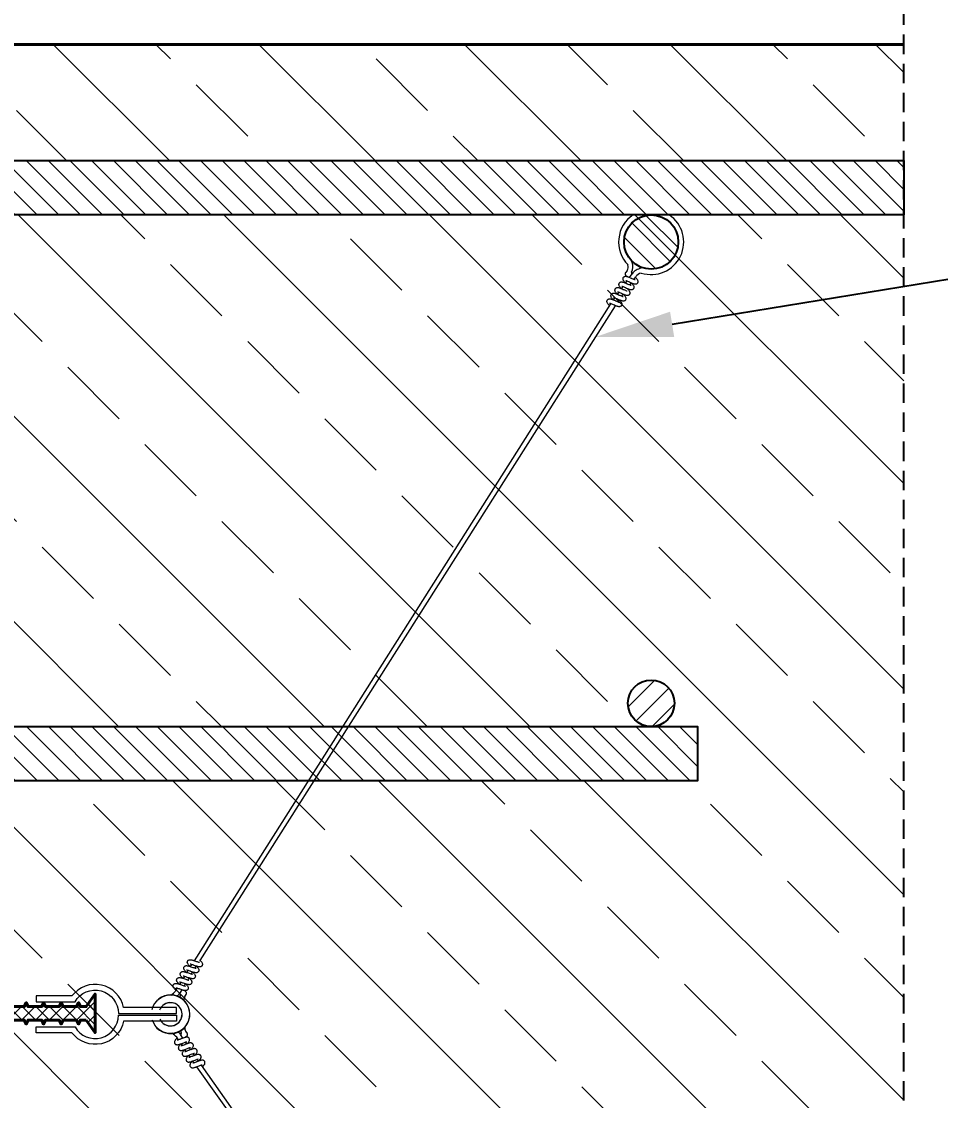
# Model space of a CAD drawing. Header units: millimetres. Extents: x 647 to 146539, y -131215 to 59.
# Drawn here: x 110405.4 to 110642.3, y -11860.2 to -11581.9 of the extents above; entities that cross this region are included whole.
import ezdxf
from ezdxf import colors
from ezdxf.entities.mleader import LeaderData, LeaderLine
from ezdxf.math import Vec2, Vec3

# ---------------------------------------------------------------- set-up
doc = ezdxf.new("R2010")
doc.units = ezdxf.units.MM
doc.linetypes.add('DASHED', pattern=[0.75, 0.5, -0.25])
doc.layers.get('Defpoints').update_dxf_attribs({"color": 2, "lineweight": 50})
for name, color, linetype, lineweight in [('G-Cienka', 4, 'Continuous', 9), ('G-Elementy konstrukcyjne', 1, 'Continuous', 40), ('G-Kreskowanie', 9, 'Continuous', 5), ('G-Przerywana', 8, 'DASHED', 15), ('G-Wymiary', 4, 'Continuous', 9)]:
    doc.layers.add(name, color=color, linetype=linetype, lineweight=lineweight)
doc.layers.add('G-Prety', color=1, linetype='Continuous')
doc.styles.add('Arial-GG', font='arial.ttf')
doc.dimstyles.new('W-1 do 5-GG mm', dxfattribs={"dimscale": 5, "dimtxt": 2, "dimasz": 1.8, "dimexe": 1.5, "dimexo": 0, "dimgap": 0.6, "dimtad": 1, "dimdec": 1, "dimrnd": 1, "dimtxsty": 'Arial-GG', "dimblk": 'OBLIQUE', "dimcen": 0, "dimdle": 1, "dimclrd": 4, "dimclre": 4, "dimclrt": 7, "dimadec": 1, "dimazin": 0, "dimtfac": 1, "dimtdec": 1, "dimtix": 1, "dimtmove": 0, "dimatfit": 2, "dimfxl": 1.5, "dimfxlon": 1, "dimlwd": -1, "dimlwe": -1, "dimarcsym": 0})

# ---------------------------------------------------------------- blocks, each defined once
blk = doc.blocks.new('_Oblique')
at = {"color": 0, "linetype": 'ByBlock', "lineweight": -2}
blk.add_line((-0.5, -0.5), (0.5, 0.5), dxfattribs=at)
blk = doc.blocks.new('*D958')
at = {"layer": 'Defpoints', "color": 0, "transparency": 16777216}
for p in [(110632.9, -11587.76), (110691.41, -11587.76), (110632.9, -12087.76)]:
    blk.add_point(p, dxfattribs=at)
at = {"layer": 'G-Wymiary', "color": 4, "transparency": 16777216}
for p, q in [((110691.41, -12092.76), (110691.41, -11582.76)), ((110683.91, -11587.76), (110698.91, -11587.76)), ((110683.91, -12087.76), (110698.91, -12087.76))]:
    blk.add_line(p, q, dxfattribs=at)
at = {"layer": 'G-Wymiary', "color": 4, "transparency": 16777216, "xscale": 9, "yscale": 9, "zscale": 9}
for p, rotation in [((110691.41, -11587.76), 90), ((110691.41, -12087.76), 270)]:
    blk.add_blockref('_Oblique', p, dxfattribs=dict(at, rotation=rotation))
at = {"layer": 'G-Wymiary', "color": 7, "transparency": 16777216, "insert": (110681.94, -11837.76), "char_height": 10, "attachment_point": 5, "rotation": 90, "style": 'Arial-GG'}
blk.add_mtext('t - wymiar zgodny z projektem wykonawczym', dxfattribs=at)
blk = doc.blocks.new('*D950')
at = {"layer": 'Defpoints', "color": 0, "ltscale": 2, "transparency": 16777216}
for p in [(110632.9, -11587.76), (110660.3, -11587.76), (110424.34, -11837.76)]:
    blk.add_point(p, dxfattribs=at)
at = {"layer": 'G-Kreskowanie', "color": 4, "ltscale": 2, "transparency": 16777216}
for p, q in [((110660.3, -11842.76), (110660.3, -11582.76)), ((110652.8, -11587.76), (110667.8, -11587.76)), ((110652.8, -11837.76), (110667.8, -11837.76))]:
    blk.add_line(p, q, dxfattribs=at)
at = {"layer": 'G-Kreskowanie', "color": 4, "ltscale": 2, "transparency": 16777216, "xscale": 9, "yscale": 9, "zscale": 9}
for p, rotation in [((110660.3, -11587.76), 90), ((110660.3, -11837.76), 270)]:
    blk.add_blockref('_Oblique', p, dxfattribs=dict(at, rotation=rotation))
at = {"layer": 'G-Kreskowanie', "color": 7, "ltscale": 2, "transparency": 16777216, "insert": (110652.13, -11712.76), "char_height": 10, "attachment_point": 5, "rotation": 90, "style": 'Arial-GG'}
blk.add_mtext('t/2', dxfattribs=at)
blk = doc.blocks.new('*D967')
at = {"layer": 'Defpoints', "color": 0, "transparency": 16777216}
for p in [(110424.34, -11837.76), (110660.3, -11837.76), (110632.9, -12087.76)]:
    blk.add_point(p, dxfattribs=at)
at = {"layer": 'G-Wymiary', "color": 4, "transparency": 16777216}
for p, q in [((110660.3, -12092.76), (110660.3, -11832.76)), ((110652.8, -11837.76), (110667.8, -11837.76)), ((110652.8, -12087.76), (110667.8, -12087.76))]:
    blk.add_line(p, q, dxfattribs=at)
at = {"layer": 'G-Wymiary', "color": 4, "transparency": 16777216, "xscale": 9, "yscale": 9, "zscale": 9}
for p, rotation in [((110660.3, -11837.76), 90), ((110660.3, -12087.76), 270)]:
    blk.add_blockref('_Oblique', p, dxfattribs=dict(at, rotation=rotation))
at = {"layer": 'G-Wymiary', "color": 7, "transparency": 16777216, "insert": (110652.13, -11962.76), "char_height": 10, "attachment_point": 5, "rotation": 90, "style": 'Arial-GG'}
blk.add_mtext('t/2', dxfattribs=at)

msp = doc.modelspace()

# ---------------------------------------------------------------- hatches: boundary and pattern name
at = {"layer": 'G-Kreskowanie'}
h = msp.add_hatch(dxfattribs=at)
h.set_pattern_fill('ANSI33', color=256, scale=150, angle=90)
h.set_pattern_definition([(135, (-1498073.902, 725461.195), (-26.5165043, -26.5165043), []), (135, (-1498073.902, 725487.71), (-26.5165043, -26.5165043), [18.75, -9.375])])
h.paths.add_polyline_path([(110632.9, -12037.76), (110632.9, -12087.76), (110283.33, -12087.76), (110283.33, -11587.76), (110632.9, -11587.76), (110632.9, -11617.76), (110632.9, -11631.76), (110357.33, -11631.76, 0.414214), (110347.33, -11641.76), (110347.33, -11753.76, 0.414214), (110357.33, -11763.76), (110579.69, -11763.76), (110579.69, -11777.76), (110357.33, -11777.76, -0.414214), (110333.33, -11753.76), (110333.33, -11641.76, -0.414214), (110357.33, -11617.76), (110632.9, -11617.76), (110632.9, -11631.76), (110632.9, -12023.76), (110357.33, -12023.76, -0.414214), (110347.33, -12013.76), (110347.33, -11919.76, -0.414214), (110357.33, -11909.76), (110579.69, -11909.76), (110579.69, -11895.76), (110357.33, -11895.76, 0.414214), (110333.33, -11919.76), (110333.33, -12013.76, 0.414214), (110357.33, -12037.76)])
h = msp.add_hatch(dxfattribs=at)
h.set_pattern_fill('ANSI31', color=256, scale=1.25, angle=90)
h.set_pattern_definition([(135, (106610.3, -11054.3732), (-2.80633, -2.80633), [])])
h.paths.add_polyline_path([(110333.33, -11753.76, 0.414214), (110357.33, -11777.76), (110579.69, -11777.76), (110579.69, -11763.76), (110357.33, -11763.76, -0.414214), (110347.33, -11753.76), (110347.33, -11641.76, -0.414214), (110357.33, -11631.76), (110632.9, -11631.76), (110632.9, -11617.76), (110357.33, -11617.76, 0.414214), (110333.33, -11641.76)])
h = msp.add_hatch(dxfattribs=at)
h.set_pattern_fill('ANSI31', color=256, scale=1.25, angle=90)
h.set_pattern_definition([(135, (106879.5482, -12519.3586), (-2.80633, -2.80633), [])])
h.paths.add_polyline_path([(110574.74, -11638.76, 1), (110560.74, -11638.76, 1)], flags=17)
h = msp.add_hatch(dxfattribs=at)
h.set_pattern_fill('ANSI31', color=256, scale=1.25, angle=90)
h.set_pattern_definition([(45, (113655.9255, -12638.3586), (2.80633, -2.80633), [])])
h.paths.add_polyline_path([(110573.74, -11757.76, 1), (110561.74, -11757.76, 1)], flags=17)
h = msp.add_hatch(dxfattribs=at)
h.set_pattern_fill('NET', color=256, scale=20, angle=45)
h.set_pattern_definition([(45, (-1488589.2765, 726645.1804), (-1.767766953, 1.767766953), []), (135, (-1488589.2765, 726645.1804), (-1.767766953, -1.767766953), [])])
h.paths.add_polyline_path([(110104.34, -11842.76), (110104.34, -11837.76), (110104.34, -11832.76), (110106.64, -11836.01), (110108.12, -11836.01), (110108.62, -11835.01), (110109.12, -11836.01), (110112.62, -11836.01), (110113.12, -11835.01), (110113.62, -11836.01), (110117.13, -11836.01), (110117.63, -11835.01), (110118.13, -11836.01), (110121.63, -11836.01), (110122.13, -11835.01), (110122.63, -11836.01), (110126.13, -11836.01), (110126.63, -11835.01), (110127.13, -11836.01), (110130.63, -11836.01), (110131.13, -11835.01), (110131.63, -11836.01), (110135.13, -11836.01), (110135.63, -11835.01), (110136.13, -11836.01), (110139.13, -11836.01), (110139.63, -11835.01), (110140.13, -11836.01), (110142.63, -11836.01), (110143.13, -11835.01), (110143.63, -11836.01), (110146.13, -11836.01), (110146.63, -11835.01), (110147.13, -11836.01), (110149.63, -11836.01), (110150.13, -11835.01), (110150.63, -11836.01), (110153.13, -11836.01), (110153.63, -11835.01), (110154.13, -11836.01), (110156.63, -11836.01), (110157.13, -11835.01), (110157.63, -11836.01), (110160.13, -11836.01), (110160.63, -11835.01), (110161.13, -11836.01), (110163.63, -11836.01), (110164.13, -11835.01), (110164.63, -11836.01), (110167.13, -11836.01), (110167.63, -11835.01), (110168.13, -11836.01), (110170.63, -11836.01), (110171.13, -11835.01), (110171.63, -11836.01), (110174.13, -11836.01), (110174.63, -11835.01), (110175.13, -11836.01), (110177.63, -11836.01), (110178.13, -11835.01), (110178.63, -11836.01), (110181.13, -11836.01), (110181.63, -11835.01), (110182.13, -11836.01), (110184.63, -11836.01), (110185.13, -11835.01), (110185.63, -11836.01), (110188.13, -11836.01), (110188.63, -11835.01), (110189.13, -11836.01), (110191.63, -11836.01), (110192.13, -11835.01), (110192.63, -11836.01), (110195.13, -11836.01), (110195.63, -11835.01), (110196.13, -11836.01), (110198.63, -11836.01), (110199.13, -11835.01), (110199.63, -11836.01), (110202.13, -11836.01), (110202.63, -11835.01), (110203.13, -11836.01), (110206.15, -11836.01), (110208.05, -11830.39, -0.304272), (110208.24, -11830.26), (110210.43, -11830.26, -0.34303), (110210.62, -11830.41), (110212.09, -11836.01), (110245.35, -11836.01), (110254.34, -11820.44), (110274.34, -11820.44), (110283.33, -11836.01), (110316.59, -11836.01), (110318.05, -11830.41, -0.34303), (110318.25, -11830.26), (110320.44, -11830.26, -0.304272), (110320.62, -11830.39), (110322.53, -11836.01), (110325.55, -11836.01), (110326.05, -11835.01), (110326.55, -11836.01), (110329.05, -11836.01), (110329.55, -11835.01), (110330.05, -11836.01), (110332.55, -11836.01), (110333.05, -11835.01), (110333.55, -11836.01), (110336.05, -11836.01), (110336.55, -11835.01), (110337.05, -11836.01), (110339.55, -11836.01), (110340.05, -11835.01), (110340.55, -11836.01), (110343.05, -11836.01), (110343.55, -11835.01), (110344.05, -11836.01), (110346.55, -11836.01), (110347.05, -11835.01), (110347.55, -11836.01), (110350.05, -11836.01), (110350.55, -11835.01), (110351.05, -11836.01), (110353.55, -11836.01), (110354.05, -11835.01), (110354.55, -11836.01), (110357.05, -11836.01), (110357.55, -11835.01), (110358.05, -11836.01), (110360.55, -11836.01), (110361.05, -11835.01), (110361.55, -11836.01), (110364.05, -11836.01), (110364.55, -11835.01), (110365.05, -11836.01), (110367.55, -11836.01), (110368.05, -11835.01), (110368.55, -11836.01), (110371.05, -11836.01), (110371.55, -11835.01), (110372.05, -11836.01), (110374.55, -11836.01), (110375.05, -11835.01), (110375.55, -11836.01), (110378.05, -11836.01), (110378.55, -11835.01), (110379.05, -11836.01), (110381.55, -11836.01), (110382.05, -11835.01), (110382.55, -11836.01), (110385.05, -11836.01), (110385.55, -11835.01), (110386.05, -11836.01), (110388.55, -11836.01), (110389.05, -11835.01), (110389.55, -11836.01), (110392.55, -11836.01), (110393.05, -11835.01), (110393.55, -11836.01), (110397.05, -11836.01), (110397.55, -11835.01), (110398.05, -11836.01), (110401.55, -11836.01), (110402.05, -11835.01), (110402.55, -11836.01), (110406.05, -11836.01), (110406.55, -11835.01), (110407.05, -11836.01), (110410.55, -11836.01), (110411.05, -11835.01), (110411.55, -11836.01), (110415.05, -11836.01), (110415.55, -11835.01), (110416.05, -11836.01), (110419.55, -11836.01), (110420.05, -11835.01), (110420.55, -11836.01), (110422.05, -11836.01), (110424.34, -11832.76), (110424.34, -11837.76), (110424.34, -11842.76), (110422.05, -11839.51), (110420.55, -11839.51), (110420.05, -11840.52), (110419.55, -11839.51), (110416.05, -11839.51), (110415.55, -11840.52), (110415.05, -11839.51), (110411.55, -11839.51), (110411.05, -11840.52), (110410.55, -11839.51), (110407.05, -11839.51), (110406.55, -11840.52), (110406.05, -11839.51), (110402.55, -11839.51), (110402.05, -11840.52), (110401.55, -11839.51), (110398.05, -11839.51), (110397.55, -11840.52), (110397.05, -11839.51), (110393.55, -11839.51), (110393.05, -11840.52), (110392.55, -11839.51), (110389.55, -11839.51), (110389.05, -11840.52), (110388.55, -11839.51), (110386.05, -11839.51), (110385.55, -11840.52), (110385.05, -11839.51), (110382.55, -11839.51), (110382.05, -11840.52), (110381.55, -11839.51), (110379.05, -11839.51), (110378.55, -11840.52), (110378.05, -11839.51), (110375.55, -11839.51), (110375.05, -11840.52), (110374.55, -11839.51), (110372.05, -11839.51), (110371.55, -11840.52), (110371.05, -11839.51), (110368.55, -11839.51), (110368.05, -11840.52), (110367.55, -11839.51), (110365.05, -11839.51), (110364.55, -11840.52), (110364.05, -11839.51), (110361.55, -11839.51), (110361.05, -11840.52), (110360.55, -11839.51), (110358.05, -11839.51), (110357.55, -11840.52), (110357.05, -11839.51), (110354.55, -11839.51), (110354.05, -11840.52), (110353.55, -11839.51), (110351.05, -11839.51), (110350.55, -11840.52), (110350.05, -11839.51), (110347.55, -11839.51), (110347.05, -11840.52), (110346.55, -11839.51), (110344.05, -11839.51), (110343.55, -11840.52), (110343.05, -11839.51), (110340.55, -11839.51), (110340.05, -11840.52), (110339.55, -11839.51), (110337.05, -11839.51), (110336.55, -11840.52), (110336.05, -11839.51), (110333.55, -11839.51), (110333.05, -11840.52), (110332.55, -11839.51), (110330.05, -11839.51), (110329.55, -11840.52), (110329.05, -11839.51), (110326.55, -11839.51), (110326.05, -11840.52), (110325.55, -11839.51), (110322.53, -11839.51), (110320.62, -11845.14, -0.304272), (110320.44, -11845.26), (110318.25, -11845.26, -0.34303), (110318.05, -11845.11), (110316.59, -11839.51), (110283.33, -11839.51), (110274.34, -11855.08), (110254.34, -11855.08), (110245.35, -11839.51), (110212.09, -11839.51), (110210.62, -11845.11, -0.34303), (110210.43, -11845.26), (110208.24, -11845.26, -0.304272), (110208.05, -11845.14), (110206.15, -11839.51), (110203.13, -11839.51), (110202.63, -11840.52), (110202.13, -11839.51), (110199.63, -11839.51), (110199.13, -11840.52), (110198.63, -11839.51), (110196.13, -11839.51), (110195.63, -11840.52), (110195.13, -11839.51), (110192.63, -11839.51), (110192.13, -11840.52), (110191.63, -11839.51), (110189.13, -11839.51), (110188.63, -11840.52), (110188.13, -11839.51), (110185.63, -11839.51), (110185.13, -11840.52), (110184.63, -11839.51), (110182.13, -11839.51), (110181.63, -11840.52), (110181.13, -11839.51), (110178.63, -11839.51), (110178.13, -11840.52), (110177.63, -11839.51), (110175.13, -11839.51), (110174.63, -11840.52), (110174.13, -11839.51), (110171.63, -11839.51), (110171.13, -11840.52), (110170.63, -11839.51), (110168.13, -11839.51), (110167.63, -11840.52), (110167.13, -11839.51), (110164.63, -11839.51), (110164.13, -11840.52), (110163.63, -11839.51), (110161.13, -11839.51), (110160.63, -11840.52), (110160.13, -11839.51), (110157.63, -11839.51), (110157.13, -11840.52), (110156.63, -11839.51), (110154.13, -11839.51), (110153.63, -11840.52), (110153.13, -11839.51), (110150.63, -11839.51), (110150.13, -11840.52), (110149.63, -11839.51), (110147.13, -11839.51), (110146.63, -11840.52), (110146.13, -11839.51), (110143.63, -11839.51), (110143.13, -11840.52), (110142.63, -11839.51), (110140.13, -11839.51), (110139.63, -11840.52), (110139.13, -11839.51), (110136.13, -11839.51), (110135.63, -11840.52), (110135.13, -11839.51), (110131.63, -11839.51), (110131.13, -11840.52), (110130.63, -11839.51), (110127.13, -11839.51), (110126.63, -11840.52), (110126.13, -11839.51), (110122.63, -11839.51), (110122.13, -11840.52), (110121.63, -11839.51), (110118.13, -11839.51), (110117.63, -11840.52), (110117.13, -11839.51), (110113.62, -11839.51), (110113.12, -11840.52), (110112.62, -11839.51), (110109.12, -11839.51), (110108.62, -11840.52), (110108.12, -11839.51), (110106.64, -11839.51)])
h.paths.add_polyline_path([(110250.12, -11837.76), (110257.23, -11850.08), (110271.46, -11850.08), (110278.57, -11837.76), (110271.46, -11825.44), (110257.23, -11825.44), (110250.12, -11837.76)], flags=16)

# ---------------------------------------------------------------- linework, layer by layer
at = {"layer": 'G-Cienka'}
for p, q in [((110561.54, -11646.08), (110561.16, -11646.62)), ((110561.3, -11647.45), (110561.61, -11647.67)), ((110562.19, -11647.89), (110562.82, -11647)), ((110562.75, -11646.93), (110562.82, -11646.99)), ((110563.32, -11648.36), (110563.79, -11647.7)), ((110560.11, -11650.8), (110560.45, -11650.32)), ((110561.15, -11649.34), (110561.49, -11648.87)), ((110562.28, -11649.82), (110562.62, -11649.34)), ((110558.03, -11653.71), (110558.37, -11653.23)), ((110559.07, -11652.26), (110559.41, -11651.78)), ((110559.16, -11654.18), (110559.5, -11653.7)), ((110560.2, -11652.73), (110560.54, -11652.25)), ((110449.98, -11824.19), (110557.34, -11654.69)), ((110451.43, -11824.13), (110558.51, -11655.18)), ((110449.18, -11825.16), (110448.87, -11825.66)), ((110450.34, -11825.54), (110450.04, -11826.04)), ((110447.34, -11828.22), (110447.04, -11828.73)), ((110448.26, -11826.69), (110447.95, -11827.19)), ((110448.5, -11828.61), (110448.2, -11829.11)), ((110449.42, -11827.07), (110449.12, -11827.58)), ((110445.5, -11831.29), (110445.08, -11832)), ((110446.66, -11831.67), (110446.11, -11832.61)), ((110446.42, -11829.76), (110446.12, -11830.26)), ((110447.59, -11832.04), (110447.26, -11831.84)), ((110447.58, -11830.14), (110447.28, -11830.64)), ((110446.18, -11832.67), (110446.1, -11832.62)), ((110447.45, -11833.42), (110447.79, -11832.86)), ((110447.68, -11842.37), (110448.05, -11842.92)), ((110445.84, -11844.6), (110445.38, -11843.91)), ((110446.45, -11843.18), (110446.37, -11843.24)), ((110446.98, -11844.16), (110446.38, -11843.25)), ((110446.83, -11846.08), (110446.5, -11845.59)), ((110447.88, -11843.74), (110447.57, -11843.96)), ((110447.97, -11845.64), (110447.65, -11845.16)), ((110447.83, -11847.57), (110447.5, -11847.08)), ((110448.82, -11849.06), (110448.49, -11848.57)), ((110448.97, -11847.13), (110448.64, -11846.64)), ((110449.96, -11848.62), (110449.63, -11848.13)), ((110449.82, -11850.54), (110449.49, -11850.05)), ((110450.96, -11850.1), (110450.63, -11849.61)), ((110451.66, -11851.09), (110557.71, -12000.83)), ((110450.52, -11851.52), (110556.56, -12001.38))]:
    msp.add_line(p, q, dxfattribs=at)
for points in [[(110445.34, -11836.26), (110431.69, -11836.26, 0.646887), (110418.34, -11833.26), (110409.15, -11833.26), (110409.15, -11834.76), (110419.15, -11834.76, -0.767327), (110430.34, -11837.76), (110445.34, -11837.76)], [(110445.34, -11839.76), (110431.69, -11839.76, -0.646887), (110418.34, -11842.76), (110409.15, -11842.76), (110409.15, -11841.26), (110419.15, -11841.26, 0.767327), (110430.34, -11838.26), (110445.34, -11838.26)]]:
    msp.add_lwpolyline(points, format="xyb", close=True, dxfattribs=at)
for points in [[(110446.5, -11845.59), (110446.83, -11846.08)], [(110448.97, -11847.13), (110448.64, -11846.64)]]:
    msp.add_lwpolyline(points, dxfattribs=at)
at = {"layer": 'G-Cienka', "ltscale": 2}
for start, end in [(123.5573, 224.618), (252.2349, 56.4427)]:
    msp.add_arc((110567.74, -11638.76), 8.4, start, end, dxfattribs=at)
at = {"layer": 'G-Cienka'}
for centre, radius, start, end in [((110559.96, -11645.11), 1.85, 328.4326, 13.3539), ((110559.96, -11645.11), 3.05, 332.014, 20.1712), ((110561.64, -11646.96), 0.596, 144.462, 234.462), ((110562.92, -11646.69), 0.3, 152.014, 234.462), ((110565.73, -11649.08), 3.58, 98.7283, 144.462), ((110565.73, -11649.08), 2.38, 104.2946, 144.462), ((110443.77, -11838.08), 5, 3.9361, 165.4098), ((110443.77, -11838), 5, 351.5325, 146.8052), ((110440.03, -11827.69), 6.63, 305.6452, 319.5659), ((110440.45, -11828.41), 7.05, 315.2851, 323.412), ((110449.11, -11834.26), 3.05, 156.6105, 168.6003), ((110446.03, -11832.93), 0.3, 336.6105, 59.0585), ((110451.22, -11834.83), 4.02, 159.4206, 174.4696), ((110447.28, -11832.55), 0.596, 329.0585, 59.0585), ((110443.76, -11837.99), 5, 216.0402, 11.3129), ((110443.75, -11838), 3.01, 10.5668, 158.6451), ((110443.77, -11838), 3, 343.9996, 124.3042), ((110443.76, -11837.98), 3, 238.5413, 18.8458), ((110443.78, -11837.9), 5, 197.4357, 358.9093), ((110443.76, -11837.98), 3.01, 204.2003, 352.2787), ((110440.55, -11848.46), 6.63, 43.2795, 57.2003), ((110440.94, -11847.72), 7.05, 39.4334, 47.5603), ((110449.29, -11841.45), 3.05, 194.2451, 206.235), ((110446.28, -11842.93), 0.3, 303.787, 26.235), ((110451.37, -11840.77), 4.02, 188.3758, 203.4248), ((110447.55, -11843.25), 0.596, 303.787, 33.787)]:
    msp.add_arc(centre, radius, start, end, dxfattribs=at)
for points, knots in [([(110561.08, -11649.31), (110561.06, -11649.29), (110560.96, -11649.18), (110560.76, -11648.94), (110560.56, -11648.64), (110560.47, -11648.37), (110560.47, -11648.15), (110560.53, -11647.94), (110560.67, -11647.76), (110560.86, -11647.64), (110561.06, -11647.59), (110561.3, -11647.59), (110561.56, -11647.65), (110561.84, -11647.75), (110562.19, -11647.89), (110562.5, -11648.02), (110562.85, -11648.17), (110563.14, -11648.29), (110563.4, -11648.4), (110563.55, -11648.45), (110563.6, -11648.46), (110563.63, -11648.47), (110563.64, -11648.47), (110563.64, -11648.47)], [0, 0, 0, 0, 0.083441, 0.487082, 0.89834, 1.158881, 1.3212, 1.565464, 1.78944, 2.004253, 2.209449, 2.413298, 2.709151, 3.005378, 3.300305, 3.83027, 4.023716, 4.446296, 4.766354, 4.864085, 4.919882, 4.944398, 4.948001, 4.948001, 4.948001, 4.948001]), ([(110563.68, -11647.86), (110563.76, -11647.95), (110563.91, -11648.12), (110564.11, -11648.38), (110564.27, -11648.64), (110564.34, -11648.87), (110564.33, -11649.11), (110564.26, -11649.31), (110564.11, -11649.49), (110563.93, -11649.6), (110563.72, -11649.64), (110563.47, -11649.63), (110563.19, -11649.56), (110562.9, -11649.46), (110562.56, -11649.32), (110562.18, -11649.15), (110561.77, -11648.98), (110561.49, -11648.86), (110561.32, -11648.8), (110561.24, -11648.78), (110561.2, -11648.77), (110561.18, -11648.77), (110561.17, -11648.77), (110561.17, -11648.77)], [0, 0, 0, 0, 0.333479, 0.729338, 0.961746, 1.273881, 1.435197, 1.673428, 1.895321, 2.109532, 2.315092, 2.523999, 2.853801, 3.164162, 3.445765, 3.963245, 4.415291, 4.767483, 4.885682, 4.962568, 5.004855, 5.01975, 5.020297, 5.020297, 5.020297, 5.020297]), ([(110559, -11652.22), (110558.98, -11652.2), (110558.88, -11652.09), (110558.68, -11651.85), (110558.48, -11651.55), (110558.39, -11651.28), (110558.39, -11651.06), (110558.45, -11650.85), (110558.6, -11650.67), (110558.78, -11650.55), (110558.98, -11650.5), (110559.22, -11650.5), (110559.48, -11650.56), (110559.76, -11650.66), (110560.11, -11650.8), (110560.42, -11650.93), (110560.77, -11651.08), (110561.06, -11651.2), (110561.32, -11651.31), (110561.47, -11651.36), (110561.53, -11651.37), (110561.55, -11651.38), (110561.56, -11651.38), (110561.56, -11651.38)], [0, 0, 0, 0, 0.083358, 0.487003, 0.898243, 1.158814, 1.321169, 1.565439, 1.789416, 2.00423, 2.209427, 2.413273, 2.709102, 3.005316, 3.300256, 3.830231, 4.023716, 4.446297, 4.766355, 4.864086, 4.919882, 4.944398, 4.948001, 4.948001, 4.948001, 4.948001]), ([(110561.65, -11650.82), (110561.68, -11650.85), (110561.78, -11650.97), (110561.99, -11651.22), (110562.18, -11651.52), (110562.26, -11651.78), (110562.26, -11652), (110562.2, -11652.2), (110562.05, -11652.38), (110561.87, -11652.5), (110561.66, -11652.55), (110561.42, -11652.55), (110561.16, -11652.48), (110560.88, -11652.39), (110560.53, -11652.25), (110560.14, -11652.08), (110559.73, -11651.9), (110559.43, -11651.78), (110559.25, -11651.72), (110559.17, -11651.69), (110559.12, -11651.68), (110559.1, -11651.68), (110559.09, -11651.68), (110559.09, -11651.68)], [0, 0, 0, 0, 0.106212, 0.509117, 0.92336, 1.175911, 1.329525, 1.570459, 1.793311, 2.008306, 2.214792, 2.421121, 2.723981, 3.023666, 3.316416, 3.843421, 4.302527, 4.664234, 4.788551, 4.871989, 4.920128, 4.939309, 4.94095, 4.94095, 4.94095, 4.94095]), ([(110560.04, -11650.77), (110560.02, -11650.75), (110559.92, -11650.63), (110559.72, -11650.39), (110559.52, -11650.1), (110559.43, -11649.83), (110559.43, -11649.6), (110559.49, -11649.4), (110559.64, -11649.21), (110559.82, -11649.1), (110560.02, -11649.04), (110560.26, -11649.05), (110560.52, -11649.11), (110560.8, -11649.2), (110561.15, -11649.34), (110561.46, -11649.48), (110561.81, -11649.63), (110562.1, -11649.75), (110562.36, -11649.85), (110562.51, -11649.9), (110562.57, -11649.92), (110562.59, -11649.92), (110562.6, -11649.92), (110562.6, -11649.92)], [0, 0, 0, 0, 0.083442, 0.487083, 0.898341, 1.158882, 1.321201, 1.565464, 1.78944, 2.004254, 2.209449, 2.413298, 2.709152, 3.005378, 3.300306, 3.83027, 4.023716, 4.446296, 4.766354, 4.864085, 4.919882, 4.944398, 4.948001, 4.948001, 4.948001, 4.948001]), ([(110562.69, -11649.37), (110562.72, -11649.4), (110562.83, -11649.53), (110563.04, -11649.78), (110563.23, -11650.08), (110563.3, -11650.34), (110563.3, -11650.55), (110563.23, -11650.75), (110563.09, -11650.93), (110562.9, -11651.05), (110562.7, -11651.1), (110562.45, -11651.09), (110562.19, -11651.02), (110561.9, -11650.93), (110561.56, -11650.79), (110561.17, -11650.62), (110560.76, -11650.44), (110560.47, -11650.32), (110560.29, -11650.26), (110560.21, -11650.24), (110560.16, -11650.23), (110560.14, -11650.22), (110560.13, -11650.22), (110560.13, -11650.22)], [0, 0, 0, 0, 0.122735, 0.524819, 0.943427, 1.189412, 1.337039, 1.576824, 1.799424, 2.014208, 2.220439, 2.42738, 2.737017, 3.039771, 3.329328, 3.853685, 4.310999, 4.670327, 4.793109, 4.874891, 4.921533, 4.939604, 4.94091, 4.94091, 4.94091, 4.94091]), ([(110556.97, -11655.16), (110556.92, -11655.11), (110556.83, -11655.03), (110556.58, -11654.74), (110556.39, -11654.45), (110556.32, -11654.18), (110556.31, -11653.97), (110556.38, -11653.76), (110556.52, -11653.58), (110556.7, -11653.46), (110556.91, -11653.41), (110557.15, -11653.41), (110557.41, -11653.47), (110557.69, -11653.57), (110558.03, -11653.71), (110558.34, -11653.84), (110558.69, -11653.99), (110558.98, -11654.11), (110559.24, -11654.22), (110559.39, -11654.27), (110559.45, -11654.28), (110559.47, -11654.29), (110559.48, -11654.29), (110559.49, -11654.29)], [0, 0, 0, 0, 0.120191, 0.582962, 0.963852, 1.214839, 1.374696, 1.618503, 1.842398, 2.057141, 2.262255, 2.466259, 2.763927, 3.061073, 3.355062, 3.884266, 4.074914, 4.497415, 4.817499, 4.915248, 4.97106, 4.99559, 4.999198, 4.999198, 4.999198, 4.999198]), ([(110559.57, -11653.74), (110559.6, -11653.76), (110559.7, -11653.88), (110559.91, -11654.13), (110560.11, -11654.43), (110560.18, -11654.69), (110560.18, -11654.91), (110560.12, -11655.11), (110559.98, -11655.29), (110559.79, -11655.41), (110559.58, -11655.46), (110559.34, -11655.46), (110559.08, -11655.39), (110558.8, -11655.3), (110558.45, -11655.16), (110558.06, -11654.99), (110557.65, -11654.81), (110557.35, -11654.69), (110557.18, -11654.63), (110557.09, -11654.6), (110557.05, -11654.59), (110557.02, -11654.59), (110557.02, -11654.59), (110557.02, -11654.59)], [0, 0, 0, 0, 0.105716, 0.508645, 0.922767, 1.175512, 1.329315, 1.570284, 1.793142, 2.008144, 2.214637, 2.42095, 2.723629, 3.023228, 3.316068, 3.843146, 4.3023, 4.66407, 4.788428, 4.87191, 4.920089, 4.939301, 4.940951, 4.940951, 4.940951, 4.940951]), ([(110557.96, -11653.68), (110557.94, -11653.65), (110557.84, -11653.54), (110557.64, -11653.3), (110557.44, -11653), (110557.35, -11652.73), (110557.35, -11652.51), (110557.41, -11652.31), (110557.56, -11652.12), (110557.74, -11652.01), (110557.95, -11651.95), (110558.18, -11651.96), (110558.44, -11652.02), (110558.72, -11652.11), (110559.07, -11652.25), (110559.38, -11652.39), (110559.73, -11652.54), (110560.02, -11652.66), (110560.28, -11652.76), (110560.43, -11652.81), (110560.49, -11652.83), (110560.51, -11652.83), (110560.52, -11652.83), (110560.52, -11652.83)], [0, 0, 0, 0, 0.089365, 0.492687, 0.905224, 1.163639, 1.323496, 1.567303, 1.791198, 2.005941, 2.211055, 2.415058, 2.712727, 3.009873, 3.303862, 3.833066, 4.023714, 4.446215, 4.766299, 4.864048, 4.91986, 4.94439, 4.947998, 4.947998, 4.947998, 4.947998]), ([(110560.61, -11652.28), (110560.64, -11652.31), (110560.66, -11652.33), (110560.78, -11652.47), (110560.86, -11652.57), (110561.02, -11652.79), (110561.1, -11652.9), (110561.18, -11653.1), (110561.21, -11653.18), (110561.22, -11653.32), (110561.22, -11653.37), (110561.21, -11653.5), (110561.18, -11653.58), (110561.11, -11653.72), (110561.06, -11653.78), (110560.95, -11653.88), (110560.89, -11653.92), (110560.76, -11653.97), (110560.69, -11653.99), (110560.55, -11654), (110560.48, -11654), (110560.32, -11653.98), (110560.22, -11653.96), (110560.03, -11653.91), (110559.94, -11653.87), (110559.75, -11653.81), (110559.66, -11653.77), (110559.41, -11653.67), (110559.24, -11653.6), (110558.94, -11653.46), (110558.79, -11653.4), (110558.53, -11653.29), (110558.42, -11653.25), (110558.28, -11653.2), (110558.24, -11653.18), (110558.17, -11653.16), (110558.14, -11653.15), (110558.1, -11653.14), (110558.09, -11653.14), (110558.07, -11653.13), (110558.06, -11653.13), (110558.06, -11653.13), (110558.05, -11653.13), (110558.05, -11653.13)], [4.98345, 4.98345, 4.98345, 4.98345, 5.002893, 5.002893, 5.084761, 5.084761, 5.183441, 5.183441, 5.239204, 5.239204, 5.269541, 5.269541, 5.314627, 5.314627, 5.355668, 5.355668, 5.396196, 5.396196, 5.438035, 5.438035, 5.485061, 5.485061, 5.55767, 5.55767, 5.621992, 5.621992, 5.677485, 5.677485, 5.767755, 5.767755, 5.845802, 5.845802, 5.915781, 5.915781, 5.94576, 5.94576, 5.971226, 5.971226, 5.99253, 5.99253, 6.009626, 6.009626, 6.015983, 6.015983, 6.015983, 6.015983]), ([(110447.88, -11827.17), (110447.85, -11827.15), (110447.83, -11827.12), (110447.7, -11826.99), (110447.61, -11826.9), (110447.43, -11826.69), (110447.35, -11826.59), (110447.25, -11826.4), (110447.22, -11826.32), (110447.19, -11826.18), (110447.19, -11826.13), (110447.19, -11826), (110447.21, -11825.92), (110447.27, -11825.77), (110447.31, -11825.71), (110447.42, -11825.6), (110447.48, -11825.56), (110447.6, -11825.49), (110447.67, -11825.47), (110447.81, -11825.45), (110447.87, -11825.44), (110448.04, -11825.45), (110448.14, -11825.46), (110448.33, -11825.5), (110448.43, -11825.53), (110448.62, -11825.58), (110448.71, -11825.61), (110448.97, -11825.69), (110449.14, -11825.75), (110449.46, -11825.86), (110449.61, -11825.91), (110449.87, -11825.99), (110449.99, -11826.03), (110450.14, -11826.07), (110450.18, -11826.08), (110450.24, -11826.1), (110450.27, -11826.1), (110450.31, -11826.11), (110450.33, -11826.11), (110450.35, -11826.12), (110450.36, -11826.12), (110450.36, -11826.12), (110450.36, -11826.12), (110450.36, -11826.12)], [4.98345, 4.98345, 4.98345, 4.98345, 5.002893, 5.002893, 5.084761, 5.084761, 5.183441, 5.183441, 5.239204, 5.239204, 5.269541, 5.269541, 5.314627, 5.314627, 5.355668, 5.355668, 5.396196, 5.396196, 5.438035, 5.438035, 5.485061, 5.485061, 5.55767, 5.55767, 5.621992, 5.621992, 5.677485, 5.677485, 5.767755, 5.767755, 5.845802, 5.845802, 5.915781, 5.915781, 5.94576, 5.94576, 5.971226, 5.971226, 5.99253, 5.99253, 6.009626, 6.009626, 6.015983, 6.015983, 6.015983, 6.015983]), ([(110450.41, -11825.56), (110450.44, -11825.59), (110450.55, -11825.69), (110450.76, -11825.92), (110450.99, -11826.2), (110451.09, -11826.46), (110451.11, -11826.68), (110451.07, -11826.89), (110450.94, -11827.08), (110450.76, -11827.21), (110450.56, -11827.28), (110450.33, -11827.3), (110450.06, -11827.26), (110449.78, -11827.18), (110449.42, -11827.07), (110449.1, -11826.96), (110448.74, -11826.84), (110448.44, -11826.74), (110448.17, -11826.66), (110448.02, -11826.63), (110447.96, -11826.62), (110447.93, -11826.61), (110447.93, -11826.61), (110447.92, -11826.61)], [0, 0, 0, 0, 0.089365, 0.492687, 0.905224, 1.163639, 1.323496, 1.567303, 1.791198, 2.005941, 2.211055, 2.415058, 2.712727, 3.009873, 3.303862, 3.833066, 4.023714, 4.446215, 4.766299, 4.864048, 4.91986, 4.94439, 4.947998, 4.947998, 4.947998, 4.947998]), ([(110448.8, -11825.64), (110448.77, -11825.61), (110448.66, -11825.5), (110448.44, -11825.27), (110448.21, -11824.99), (110448.12, -11824.73), (110448.1, -11824.51), (110448.15, -11824.31), (110448.27, -11824.12), (110448.45, -11823.99), (110448.65, -11823.92), (110448.89, -11823.9), (110449.16, -11823.94), (110449.45, -11824.02), (110449.8, -11824.13), (110450.21, -11824.27), (110450.63, -11824.41), (110450.93, -11824.5), (110451.12, -11824.55), (110451.2, -11824.57), (110451.25, -11824.58), (110451.27, -11824.58), (110451.28, -11824.58), (110451.28, -11824.58)], [0, 0, 0, 0, 0.105716, 0.508645, 0.922767, 1.175512, 1.329315, 1.570284, 1.793142, 2.008144, 2.214637, 2.42095, 2.723629, 3.023228, 3.316068, 3.843146, 4.3023, 4.66407, 4.788428, 4.87191, 4.920089, 4.939301, 4.940951, 4.940951, 4.940951, 4.940951]), ([(110451.26, -11823.99), (110451.3, -11824.03), (110451.45, -11824.14), (110451.7, -11824.39), (110451.92, -11824.67), (110452.01, -11824.93), (110452.03, -11825.15), (110451.99, -11825.36), (110451.86, -11825.55), (110451.68, -11825.68), (110451.48, -11825.75), (110451.25, -11825.76), (110450.98, -11825.72), (110450.69, -11825.65), (110450.34, -11825.54), (110450.02, -11825.43), (110449.66, -11825.31), (110449.36, -11825.21), (110449.09, -11825.13), (110448.94, -11825.09), (110448.88, -11825.08), (110448.85, -11825.08), (110448.84, -11825.08), (110448.84, -11825.08)], [0, 0, 0, 0, 0.149234, 0.612005, 0.992895, 1.243882, 1.403739, 1.647546, 1.871441, 2.086184, 2.291298, 2.495301, 2.79297, 3.090116, 3.384105, 3.913309, 4.103957, 4.526458, 4.846542, 4.94429, 5.000103, 5.024632, 5.028241, 5.028241, 5.028241, 5.028241]), ([(110446.04, -11830.24), (110446.01, -11830.21), (110445.89, -11830.09), (110445.67, -11829.86), (110445.45, -11829.58), (110445.35, -11829.32), (110445.34, -11829.11), (110445.39, -11828.9), (110445.52, -11828.71), (110445.7, -11828.58), (110445.9, -11828.52), (110446.14, -11828.5), (110446.41, -11828.55), (110446.7, -11828.62), (110447.06, -11828.73), (110447.46, -11828.87), (110447.88, -11829.01), (110448.18, -11829.11), (110448.36, -11829.16), (110448.45, -11829.17), (110448.49, -11829.18), (110448.52, -11829.18), (110448.52, -11829.18), (110448.52, -11829.18)], [0, 0, 0, 0, 0.122735, 0.524819, 0.943427, 1.189412, 1.337039, 1.576824, 1.799424, 2.014208, 2.220439, 2.42738, 2.737017, 3.039771, 3.329328, 3.853685, 4.310999, 4.670327, 4.793109, 4.874891, 4.921533, 4.939604, 4.94091, 4.94091, 4.94091, 4.94091]), ([(110448.57, -11828.63), (110448.6, -11828.65), (110448.71, -11828.76), (110448.92, -11828.98), (110449.15, -11829.26), (110449.25, -11829.52), (110449.27, -11829.74), (110449.23, -11829.95), (110449.1, -11830.15), (110448.93, -11830.28), (110448.73, -11830.35), (110448.49, -11830.37), (110448.23, -11830.33), (110447.94, -11830.25), (110447.58, -11830.14), (110447.26, -11830.03), (110446.9, -11829.91), (110446.6, -11829.81), (110446.34, -11829.73), (110446.18, -11829.69), (110446.12, -11829.68), (110446.1, -11829.68), (110446.09, -11829.68), (110446.09, -11829.68)], [0, 0, 0, 0, 0.083442, 0.487083, 0.898341, 1.158882, 1.321201, 1.565464, 1.789441, 2.004254, 2.209449, 2.413298, 2.709152, 3.005378, 3.300306, 3.83027, 4.023716, 4.446296, 4.766354, 4.864085, 4.919882, 4.944398, 4.948001, 4.948001, 4.948001, 4.948001]), ([(110446.96, -11828.7), (110446.93, -11828.68), (110446.82, -11828.57), (110446.6, -11828.34), (110446.38, -11828.06), (110446.28, -11827.8), (110446.26, -11827.58), (110446.31, -11827.37), (110446.44, -11827.18), (110446.61, -11827.05), (110446.81, -11826.98), (110447.05, -11826.97), (110447.32, -11827.01), (110447.61, -11827.09), (110447.97, -11827.2), (110448.37, -11827.33), (110448.8, -11827.48), (110449.1, -11827.57), (110449.28, -11827.62), (110449.36, -11827.64), (110449.41, -11827.65), (110449.44, -11827.65), (110449.44, -11827.65), (110449.44, -11827.65)], [0, 0, 0, 0, 0.106212, 0.509117, 0.92336, 1.175911, 1.329525, 1.570459, 1.793311, 2.008306, 2.214792, 2.421121, 2.723981, 3.023666, 3.316416, 3.843421, 4.302527, 4.664234, 4.788551, 4.871989, 4.920128, 4.939309, 4.94095, 4.94095, 4.94095, 4.94095]), ([(110449.49, -11827.1), (110449.52, -11827.12), (110449.62, -11827.22), (110449.84, -11827.45), (110450.07, -11827.72), (110450.17, -11827.99), (110450.19, -11828.21), (110450.15, -11828.42), (110450.02, -11828.61), (110449.85, -11828.75), (110449.65, -11828.82), (110449.41, -11828.83), (110449.15, -11828.79), (110448.86, -11828.72), (110448.5, -11828.61), (110448.18, -11828.5), (110447.82, -11828.38), (110447.52, -11828.28), (110447.25, -11828.2), (110447.1, -11828.16), (110447.04, -11828.15), (110447.02, -11828.15), (110447.01, -11828.15), (110447, -11828.15)], [0, 0, 0, 0, 0.083358, 0.487003, 0.898243, 1.158814, 1.321169, 1.565439, 1.789416, 2.00423, 2.209427, 2.413273, 2.709102, 3.005316, 3.300256, 3.830231, 4.023716, 4.446297, 4.766355, 4.864086, 4.919882, 4.944398, 4.948001, 4.948001, 4.948001, 4.948001]), ([(110445.18, -11831.83), (110445.09, -11831.74), (110444.93, -11831.58), (110444.71, -11831.34), (110444.52, -11831.09), (110444.43, -11830.86), (110444.42, -11830.62), (110444.48, -11830.42), (110444.61, -11830.23), (110444.79, -11830.11), (110445, -11830.05), (110445.25, -11830.04), (110445.53, -11830.09), (110445.82, -11830.17), (110446.18, -11830.28), (110446.57, -11830.41), (110446.99, -11830.55), (110447.28, -11830.65), (110447.46, -11830.69), (110447.54, -11830.71), (110447.58, -11830.72), (110447.6, -11830.72), (110447.6, -11830.72), (110447.6, -11830.72)], [0, 0, 0, 0, 0.333479, 0.729338, 0.961746, 1.273881, 1.435197, 1.673428, 1.895321, 2.109532, 2.315092, 2.523999, 2.853801, 3.164162, 3.445765, 3.963245, 4.415291, 4.767483, 4.885682, 4.962568, 5.004855, 5.01975, 5.020297, 5.020297, 5.020297, 5.020297]), ([(110447.66, -11830.16), (110447.68, -11830.18), (110447.79, -11830.29), (110448, -11830.51), (110448.23, -11830.79), (110448.33, -11831.05), (110448.35, -11831.28), (110448.31, -11831.49), (110448.18, -11831.68), (110448.01, -11831.81), (110447.81, -11831.88), (110447.57, -11831.9), (110447.31, -11831.86), (110447.02, -11831.79), (110446.66, -11831.68), (110446.34, -11831.57), (110445.98, -11831.44), (110445.68, -11831.34), (110445.42, -11831.26), (110445.26, -11831.23), (110445.2, -11831.22), (110445.18, -11831.21), (110445.17, -11831.21), (110445.17, -11831.21)], [0, 0, 0, 0, 0.083441, 0.487082, 0.89834, 1.158881, 1.3212, 1.565464, 1.78944, 2.004253, 2.209449, 2.413298, 2.709151, 3.005378, 3.300305, 3.83027, 4.023716, 4.446296, 4.766354, 4.864085, 4.919882, 4.944398, 4.948001, 4.948001, 4.948001, 4.948001]), ([(110445.49, -11844.08), (110445.4, -11844.17), (110445.25, -11844.33), (110445.04, -11844.58), (110444.87, -11844.85), (110444.79, -11845.08), (110444.8, -11845.32), (110444.86, -11845.52), (110445.01, -11845.7), (110445.19, -11845.81), (110445.4, -11845.86), (110445.65, -11845.86), (110445.92, -11845.8), (110446.22, -11845.7), (110446.56, -11845.57), (110446.95, -11845.42), (110447.36, -11845.26), (110447.65, -11845.15), (110447.82, -11845.1), (110447.9, -11845.08), (110447.94, -11845.07), (110447.96, -11845.06), (110447.97, -11845.06), (110447.97, -11845.06)], [0, 0, 0, 0, 0.333479, 0.729338, 0.961746, 1.273881, 1.435197, 1.673428, 1.895321, 2.109532, 2.315092, 2.523999, 2.853801, 3.164162, 3.445765, 3.963245, 4.415291, 4.767483, 4.885682, 4.962568, 5.004855, 5.01975, 5.020297, 5.020297, 5.020297, 5.020297]), ([(110448.05, -11845.62), (110448.07, -11845.59), (110448.17, -11845.48), (110448.38, -11845.25), (110448.59, -11844.96), (110448.68, -11844.69), (110448.69, -11844.47), (110448.63, -11844.26), (110448.5, -11844.07), (110448.32, -11843.95), (110448.11, -11843.89), (110447.88, -11843.89), (110447.62, -11843.94), (110447.33, -11844.03), (110446.98, -11844.15), (110446.67, -11844.28), (110446.31, -11844.42), (110446.02, -11844.53), (110445.76, -11844.63), (110445.6, -11844.67), (110445.55, -11844.69), (110445.52, -11844.69), (110445.51, -11844.69), (110445.51, -11844.69)], [0, 0, 0, 0, 0.083441, 0.487082, 0.89834, 1.158881, 1.3212, 1.565464, 1.78944, 2.004253, 2.209449, 2.413298, 2.709151, 3.005378, 3.300305, 3.83027, 4.023716, 4.446296, 4.766354, 4.864085, 4.919882, 4.944398, 4.948001, 4.948001, 4.948001, 4.948001]), ([(110446.43, -11845.62), (110446.4, -11845.65), (110446.29, -11845.78), (110446.07, -11846.02), (110445.87, -11846.31), (110445.79, -11846.57), (110445.79, -11846.79), (110445.85, -11846.99), (110445.99, -11847.17), (110446.17, -11847.29), (110446.37, -11847.35), (110446.62, -11847.35), (110446.89, -11847.29), (110447.17, -11847.2), (110447.52, -11847.07), (110447.92, -11846.92), (110448.33, -11846.75), (110448.63, -11846.64), (110448.81, -11846.59), (110448.89, -11846.56), (110448.93, -11846.55), (110448.96, -11846.55), (110448.96, -11846.55), (110448.96, -11846.55)], [0, 0, 0, 0, 0.122735, 0.524819, 0.943427, 1.189412, 1.337039, 1.576824, 1.799424, 2.014208, 2.220439, 2.42738, 2.737017, 3.039771, 3.329328, 3.853685, 4.310999, 4.670327, 4.793109, 4.874891, 4.921533, 4.939604, 4.94091, 4.94091, 4.94091, 4.94091]), ([(110449.04, -11847.1), (110449.06, -11847.08), (110449.17, -11846.97), (110449.37, -11846.74), (110449.58, -11846.45), (110449.67, -11846.18), (110449.68, -11845.95), (110449.63, -11845.75), (110449.49, -11845.56), (110449.31, -11845.44), (110449.11, -11845.38), (110448.87, -11845.37), (110448.61, -11845.43), (110448.33, -11845.51), (110447.98, -11845.64), (110447.66, -11845.77), (110447.3, -11845.91), (110447.01, -11846.02), (110446.75, -11846.11), (110446.6, -11846.16), (110446.54, -11846.17), (110446.51, -11846.18), (110446.5, -11846.18), (110446.5, -11846.18)], [0, 0, 0, 0, 0.083442, 0.487083, 0.898341, 1.158882, 1.321201, 1.565464, 1.78944, 2.004254, 2.209449, 2.413298, 2.709152, 3.005378, 3.300306, 3.83027, 4.023716, 4.446296, 4.766354, 4.864085, 4.919882, 4.944398, 4.948001, 4.948001, 4.948001, 4.948001]), ([(110447.42, -11847.11), (110447.4, -11847.14), (110447.29, -11847.25), (110447.08, -11847.49), (110446.87, -11847.78), (110446.79, -11848.05), (110446.78, -11848.26), (110446.84, -11848.47), (110446.98, -11848.65), (110447.16, -11848.77), (110447.36, -11848.83), (110447.6, -11848.84), (110447.87, -11848.78), (110448.15, -11848.69), (110448.5, -11848.56), (110448.9, -11848.41), (110449.32, -11848.24), (110449.61, -11848.13), (110449.8, -11848.07), (110449.88, -11848.05), (110449.93, -11848.04), (110449.95, -11848.04), (110449.96, -11848.04), (110449.96, -11848.04)], [0, 0, 0, 0, 0.106212, 0.509117, 0.92336, 1.175911, 1.329525, 1.570459, 1.793311, 2.008306, 2.214792, 2.421121, 2.723981, 3.023666, 3.316416, 3.843421, 4.302527, 4.664234, 4.788551, 4.871989, 4.920128, 4.939309, 4.94095, 4.94095, 4.94095, 4.94095]), ([(110450.04, -11848.59), (110450.06, -11848.57), (110450.16, -11848.45), (110450.36, -11848.22), (110450.57, -11847.93), (110450.67, -11847.66), (110450.68, -11847.44), (110450.62, -11847.23), (110450.49, -11847.04), (110450.3, -11846.92), (110450.1, -11846.86), (110449.87, -11846.86), (110449.6, -11846.91), (110449.32, -11847), (110448.97, -11847.13), (110448.65, -11847.25), (110448.3, -11847.39), (110448.01, -11847.51), (110447.74, -11847.6), (110447.59, -11847.64), (110447.54, -11847.66), (110447.51, -11847.66), (110447.5, -11847.66), (110447.5, -11847.66)], [0, 0, 0, 0, 0.083358, 0.487003, 0.898243, 1.158814, 1.321169, 1.565439, 1.789416, 2.00423, 2.209427, 2.413273, 2.709102, 3.005316, 3.300256, 3.830231, 4.023716, 4.446297, 4.766355, 4.864086, 4.919882, 4.944398, 4.948001, 4.948001, 4.948001, 4.948001]), ([(110451.03, -11850.07), (110451.05, -11850.05), (110451.16, -11849.94), (110451.36, -11849.7), (110451.57, -11849.41), (110451.66, -11849.15), (110451.67, -11848.92), (110451.62, -11848.72), (110451.48, -11848.53), (110451.3, -11848.41), (110451.09, -11848.35), (110450.86, -11848.34), (110450.59, -11848.4), (110450.31, -11848.49), (110449.96, -11848.61), (110449.65, -11848.74), (110449.29, -11848.88), (110449, -11848.99), (110448.74, -11849.09), (110448.59, -11849.13), (110448.53, -11849.14), (110448.5, -11849.15), (110448.49, -11849.15), (110448.49, -11849.15)], [0, 0, 0, 0, 0.089365, 0.492687, 0.905224, 1.163639, 1.323496, 1.567303, 1.791198, 2.005941, 2.211055, 2.415058, 2.712727, 3.009873, 3.303862, 3.833066, 4.023714, 4.446215, 4.766299, 4.864048, 4.91986, 4.94439, 4.947998, 4.947998, 4.947998, 4.947998]), ([(110448.42, -11848.59), (110448.39, -11848.62), (110448.37, -11848.65), (110448.25, -11848.78), (110448.16, -11848.88), (110447.99, -11849.09), (110447.92, -11849.2), (110447.83, -11849.4), (110447.8, -11849.48), (110447.78, -11849.62), (110447.78, -11849.67), (110447.79, -11849.8), (110447.81, -11849.88), (110447.88, -11850.02), (110447.93, -11850.08), (110448.03, -11850.18), (110448.1, -11850.22), (110448.23, -11850.28), (110448.29, -11850.3), (110448.43, -11850.32), (110448.5, -11850.32), (110448.67, -11850.31), (110448.76, -11850.29), (110448.95, -11850.24), (110449.05, -11850.21), (110449.24, -11850.14), (110449.33, -11850.11), (110449.58, -11850.02), (110449.75, -11849.95), (110450.06, -11849.83), (110450.21, -11849.77), (110450.47, -11849.67), (110450.58, -11849.63), (110450.73, -11849.58), (110450.77, -11849.57), (110450.83, -11849.55), (110450.86, -11849.54), (110450.9, -11849.53), (110450.92, -11849.53), (110450.94, -11849.52), (110450.95, -11849.52), (110450.95, -11849.52), (110450.95, -11849.52), (110450.95, -11849.52)], [4.98345, 4.98345, 4.98345, 4.98345, 5.002893, 5.002893, 5.084761, 5.084761, 5.183441, 5.183441, 5.239204, 5.239204, 5.269541, 5.269541, 5.314627, 5.314627, 5.355668, 5.355668, 5.396196, 5.396196, 5.438035, 5.438035, 5.485061, 5.485061, 5.55767, 5.55767, 5.621992, 5.621992, 5.677485, 5.677485, 5.767755, 5.767755, 5.845802, 5.845802, 5.915781, 5.915781, 5.94576, 5.94576, 5.971226, 5.971226, 5.99253, 5.99253, 6.009626, 6.009626, 6.015983, 6.015983, 6.015983, 6.015983]), ([(110449.41, -11850.08), (110449.39, -11850.11), (110449.28, -11850.23), (110449.07, -11850.46), (110448.86, -11850.75), (110448.78, -11851.02), (110448.77, -11851.24), (110448.83, -11851.44), (110448.97, -11851.62), (110449.15, -11851.75), (110449.35, -11851.8), (110449.59, -11851.81), (110449.86, -11851.75), (110450.14, -11851.66), (110450.49, -11851.54), (110450.89, -11851.38), (110451.31, -11851.21), (110451.6, -11851.1), (110451.78, -11851.05), (110451.87, -11851.02), (110451.92, -11851.01), (110451.94, -11851.01), (110451.94, -11851.01), (110451.95, -11851.01)], [0, 0, 0, 0, 0.105716, 0.508645, 0.922767, 1.175512, 1.329315, 1.570284, 1.793142, 2.008144, 2.214637, 2.42095, 2.723629, 3.023228, 3.316068, 3.843146, 4.3023, 4.66407, 4.788428, 4.87191, 4.920089, 4.939301, 4.940951, 4.940951, 4.940951, 4.940951]), ([(110451.95, -11851.6), (110451.99, -11851.56), (110452.14, -11851.44), (110452.37, -11851.19), (110452.58, -11850.89), (110452.66, -11850.63), (110452.67, -11850.41), (110452.61, -11850.2), (110452.47, -11850.02), (110452.29, -11849.89), (110452.09, -11849.83), (110451.85, -11849.83), (110451.59, -11849.88), (110451.31, -11849.97), (110450.96, -11850.1), (110450.64, -11850.22), (110450.29, -11850.36), (110450, -11850.48), (110449.73, -11850.57), (110449.58, -11850.62), (110449.52, -11850.63), (110449.5, -11850.63), (110449.49, -11850.64), (110449.49, -11850.64)], [0, 0, 0, 0, 0.149234, 0.612005, 0.992895, 1.243882, 1.403739, 1.647546, 1.871441, 2.086184, 2.291298, 2.495301, 2.79297, 3.090116, 3.384105, 3.913309, 4.103957, 4.526458, 4.846542, 4.94429, 5.000103, 5.024632, 5.028241, 5.028241, 5.028241, 5.028241])]:
    msp.add_open_spline(points, degree=3, knots=knots, dxfattribs=at)
at = {"layer": 'G-Elementy konstrukcyjne'}
for points in [[(110283.33, -11587.76), (110632.9, -11587.76)], [(110402.55, -11836.01), (110406.05, -11836.01), (110406.55, -11835.01), (110407.05, -11836.01), (110410.55, -11836.01), (110411.05, -11835.01), (110411.55, -11836.01), (110415.05, -11836.01), (110415.55, -11835.01), (110416.05, -11836.01), (110419.55, -11836.01), (110420.05, -11835.01), (110420.55, -11836.01), (110422.05, -11836.01), (110424.34, -11832.76), (110424.34, -11837.76), (110424.34, -11842.76), (110422.05, -11839.51)], [(110422.05, -11839.51), (110420.55, -11839.51), (110420.05, -11840.52), (110419.55, -11839.51), (110416.05, -11839.51), (110415.55, -11840.52), (110415.05, -11839.51), (110411.55, -11839.51), (110411.05, -11840.52), (110410.55, -11839.51), (110407.05, -11839.51), (110406.55, -11840.52), (110406.05, -11839.51), (110402.55, -11839.51)]]:
    msp.add_lwpolyline(points, dxfattribs=at)
at = {"layer": 'G-Prety', "ltscale": 100}
msp.add_lwpolyline([(110632.9, -11617.76), (110632.9, -11631.76), (110357.33, -11631.76, 0.414214), (110347.33, -11641.76), (110347.33, -11753.76, 0.414214), (110357.33, -11763.76), (110579.69, -11763.76), (110579.69, -11777.76), (110357.33, -11777.76, -0.414214), (110333.33, -11753.76), (110333.33, -11641.76, -0.414214), (110357.33, -11617.76), (110632.9, -11617.76)], format="xyb", dxfattribs=at)
for centre, radius in [((110567.74, -11638.76), 7), ((110567.74, -11757.76), 6)]:
    msp.add_circle(centre, radius, dxfattribs=at)
at = {"layer": 'G-Przerywana', "lineweight": -3, "ltscale": 10}
msp.add_lwpolyline([(110632.9, -12257.76), (110632.9, -11522.8)], dxfattribs=at)

# ---------------------------------------------------------------- dimensions: what is measured, and where the dimension line sits
at = {"layer": 'G-Kreskowanie', "ltscale": 2}
dim = msp.add_linear_dim(base=(110660.3, -11587.76), p1=(110424.34, -11837.76), p2=(110632.9, -11587.76), angle=90, text='t/2', dimstyle='W-1 do 5-GG mm', dxfattribs=at)
dim.commit()
dim.dimension.update_dxf_attribs({"geometry": '*D950', "text_midpoint": (110652.13, -11712.76)})
at = {"layer": 'G-Wymiary'}
dim = msp.add_linear_dim(base=(110691.41, -11587.76), p1=(110632.9, -12087.76), p2=(110632.9, -11587.76), angle=90, text='t - wymiar zgodny z projektem wykonawczym', dimstyle='W-1 do 5-GG mm', override={"dimblk": 'Oblique'}, dxfattribs=at)
dim.commit()
dim.dimension.update_dxf_attribs({"geometry": '*D958', "text_midpoint": (110691.41, -11837.76), "dimtype": 160})
dim = msp.add_linear_dim(base=(110660.3, -11837.76), p1=(110632.9, -12087.76), p2=(110424.34, -11837.76), angle=90, text='t/2', dimstyle='W-1 do 5-GG mm', override={"dimblk": 'Oblique'}, dxfattribs=at)
dim.commit()
dim.dimension.update_dxf_attribs({"geometry": '*D967', "text_midpoint": (110652.13, -11962.76)})

# ---------------------------------------------------------------- leaders
at = {"layer": 'G-Cienka', "ltscale": 0.8}
ml = msp.add_multileader_mtext('Standard', dxfattribs=at)
ml.set_content('{\\fArial|b0|i0|c0|p34;Taśma uszczelniająca, np.Besaflex D320}', color=2, style='Arial-GG')
ml.set_leader_properties(color=4)
ml.build(insert=Vec2(0, 0))
ml.multileader.update_dxf_attribs({"text_left_attachment_type": 5, "text_right_attachment_type": 5, "text_bottom_attachment_type": 0, "dogleg_length": 10, "arrow_head_size": 20})
ctx = ml.context
ctx.base_point, ctx.char_height, ctx.arrow_head_size, ctx.landing_gap_size, ctx.plane_origin = Vec3(110326.74, -11568.5), 10, 20, 5, Vec3(100609.49, 85839.49)
ctx.left_attachment, ctx.right_attachment = 5, 5
notes = []
notes.append((ctx, [(0, (1, 1, 0), (110324.52, -11568.5), (1, 0), 2.21, [(0, [(110264.34, -11820.44)], 0, [])])]))
ctx.mtext.insert, ctx.mtext.defined_height, ctx.mtext.line_spacing_style, ctx.mtext.flow_direction = Vec3(110331.74, -11555.17), 60, 2, 5
ml = msp.add_multileader_mtext('Standard', dxfattribs=at)
ml.set_content('{\\fArial|b0|i0|c0|p34;Drut montażowy}', color=2, style='Arial-GG')
ml.set_leader_properties(color=4)
ml.build(insert=Vec2(0, 0))
ml.multileader.update_dxf_attribs({"text_left_attachment_type": 5, "text_right_attachment_type": 5, "text_bottom_attachment_type": 0, "dogleg_length": 10, "arrow_head_size": 20})
ctx = ml.context
ctx.base_point, ctx.char_height, ctx.arrow_head_size, ctx.landing_gap_size, ctx.plane_origin = Vec3(110698.12, -11639.86), 10, 20, 5, Vec3(100808.89, 85799.96)
ctx.left_attachment, ctx.right_attachment = 5, 5
notes.append((ctx, [(0, (1, 1, 0), (110695.91, -11639.86), (1, 0), 2.21, [(0, [(110553.41, -11663.22)], 0, [])])]))
ctx.mtext.insert, ctx.mtext.defined_height, ctx.mtext.line_spacing_style, ctx.mtext.flow_direction = Vec3(110703.12, -11626.52), 60, 2, 5
for ctx, leaders in notes:
    for number, flags, end, landing, length, lines in leaders:
        leader = LeaderData()
        leader.index, (leader.has_last_leader_line, leader.has_dogleg_vector, leader.attachment_direction) = number, flags
        leader.last_leader_point, leader.dogleg_vector, leader.dogleg_length = Vec3(end), Vec3(landing), length
        for number, points, colour, breaks in lines:
            line = LeaderLine()
            line.index, line.vertices, line.color, line.breaks = number, Vec3.list(points), colors.encode_raw_color(colour), breaks
            leader.lines.append(line)
        ctx.leaders.append(leader)

doc.saveas('drawing.dxf')
